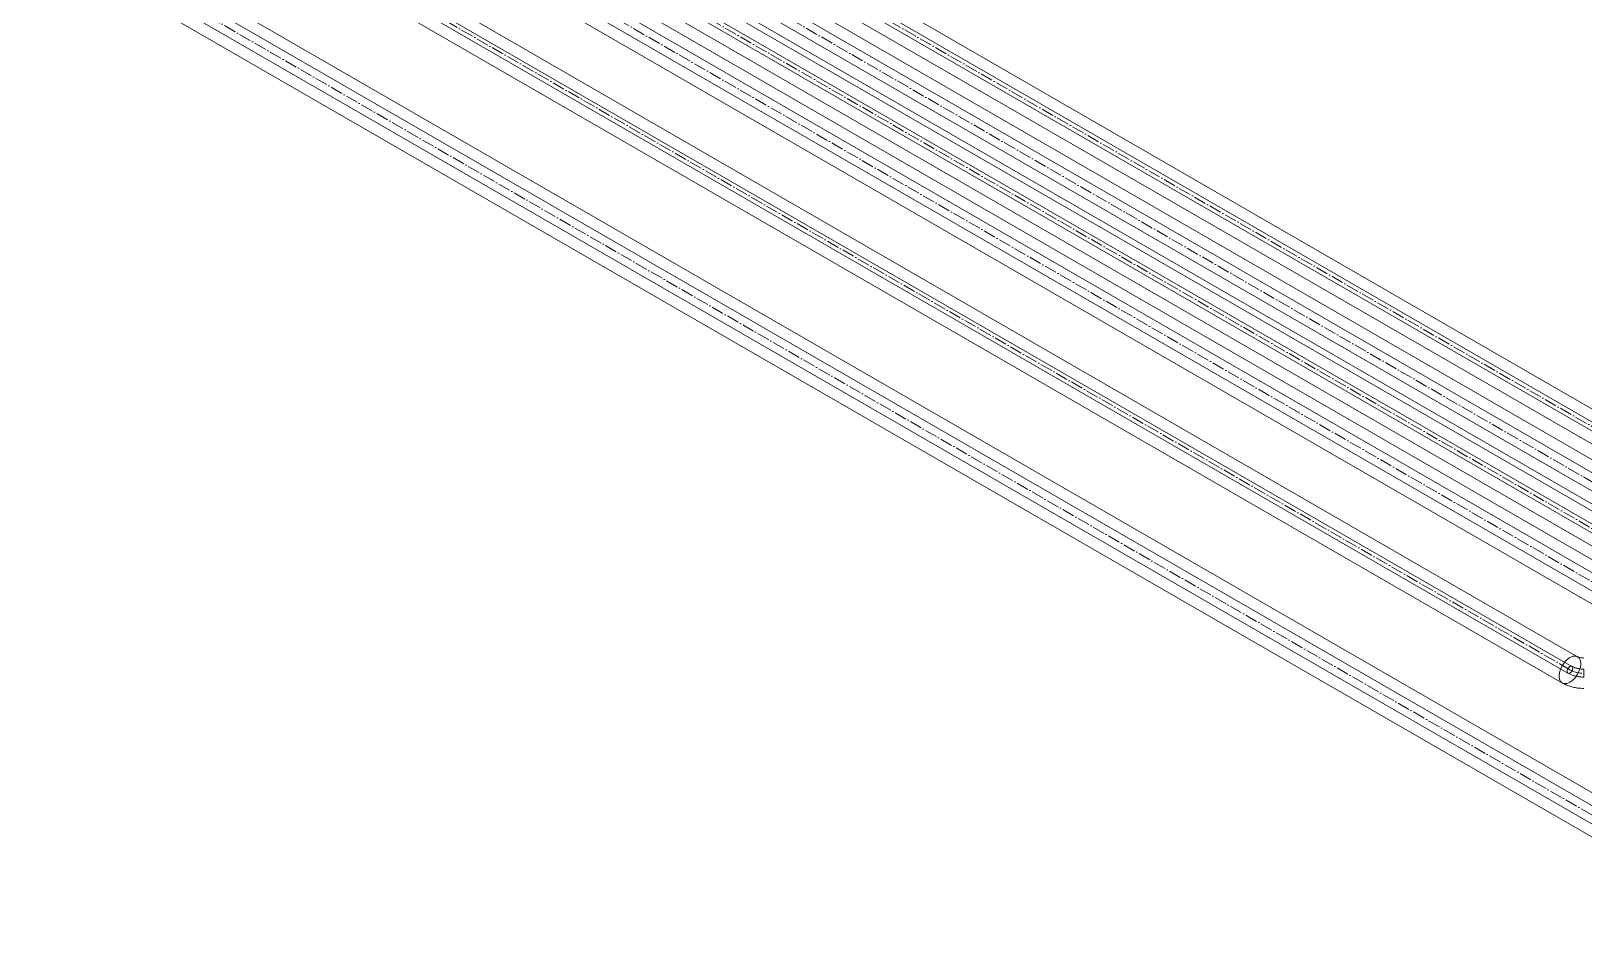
# Model space of a CAD drawing. Header units: millimetres. Extents: x -88595 to 880822, y -1054509 to -148035.
# Drawn here: x 423243 to 424487, y -344522 to -343799 of the extents above; entities that cross this region are included whole.
import ezdxf

# ---------------------------------------------------------------- set-up
doc = ezdxf.new("R2010")
doc.units = ezdxf.units.MM
doc.linetypes.add('$12$ADSK_Осевая', pattern=[14, 10, -2, 0, -2])
doc.linetypes.add('$13$ADSK_Осевая', pattern=[14, 10, -2, 0, -2])
for name, color, linetype, lineweight in [('Изоляция', 7, 'Continuous', 18), ('Трубопровод', 7, 'Continuous', 18), ('Трубопроводы', 7, 'Continuous', 18)]:
    doc.layers.add(name, color=color, linetype=linetype, lineweight=lineweight)

# ---------------------------------------------------------------- blocks, each defined once
blk = doc.blocks.new('$0$ADSK_МедьПайка_Отвод-гнутая труба - Отвод _гнутая труба_-3197931-В_ОВ3_4')
at = {"layer": 'Трубопроводы', "color": 190, "true_color": 0x8000ff}
for points in [[(1482.8, 540.6, 0), (1482.9, 541.3, 0), (1483.1, 542.1, 0), (1483.5, 542.8, 0), (1483.9, 543.5, 0), (1484.5, 544.1, 0), (1485.1, 544.5, 0), (1485.6, 544.7, 0), (1486.2, 544.8, 0), (1486.7, 544.7, 0), (1487, 544.3, 0), (1487.2, 543.8, 0), (1487.3, 543.2, 0)], [(1487.3, 543.2, 0), (1487.2, 542.5, 0), (1487, 541.7, 0), (1486.7, 541, 0), (1486.2, 540.3, 0), (1485.6, 539.7, 0), (1485.1, 539.3, 0), (1484.5, 539.1, 0), (1483.9, 539, 0), (1483.5, 539.2, 0), (1483.1, 539.5, 0), (1482.9, 540, 0), (1482.8, 540.6, 0)], [(1483.5, 539.2, 0), (1484, 538.8, 0), (1484.6, 538.6, 0), (1485.2, 538.3, 0), (1485.8, 538, 0), (1486.4, 537.8, 0), (1487, 537.6, 0), (1487.6, 537.3, 0), (1488.3, 537.1, 0), (1488.9, 537, 0), (1489.6, 536.8, 0), (1490.3, 536.7, 0), (1491, 536.5, 0), (1491.6, 536.4, 0), (1492.3, 536.3, 0), (1493, 536.2, 0), (1493.7, 536.2, 0), (1494.4, 536.1, 0), (1495.1, 536.1, 0), (1495.8, 536, 0), (1496.3, 536, 0)], [(1486.7, 544.7, 0), (1487, 544.5, 0), (1487.4, 544.3, 0), (1487.8, 544.1, 0), (1488.2, 543.9, 0), (1488.7, 543.7, 0), (1489.1, 543.5, 0), (1489.6, 543.4, 0), (1490.1, 543.2, 0), (1490.5, 543.1, 0), (1491, 543, 0), (1491.6, 542.9, 0), (1492.1, 542.8, 0), (1492.6, 542.7, 0), (1493.2, 542.6, 0), (1493.7, 542.5, 0), (1494.3, 542.5, 0), (1494.8, 542.4, 0), (1495.4, 542.4, 0), (1495.9, 542.4, 0), (1496.3, 542.4, 0)], [(1496.3, 541.1, 0), (1496.3, 541.7, 0), (1496.3, 542.1, 0), (1496.3, 542.3, 0), (1496.3, 542.4, 0), (1496.3, 542.2, 0), (1496.3, 541.8, 0), (1496.3, 541.3, 0), (1496.3, 540.5, 0), (1496.3, 539.8, 0), (1496.3, 538.9, 0), (1496.3, 538.1, 0), (1496.3, 537.4, 0)], [(1496.3, 537.4, 0), (1496.3, 536.8, 0), (1496.3, 536.3, 0), (1496.3, 536.1, 0), (1496.3, 536.1, 0), (1496.3, 536.2, 0), (1496.3, 536.6, 0), (1496.3, 537.2, 0), (1496.3, 537.9, 0), (1496.3, 538.7, 0), (1496.3, 539.5, 0), (1496.3, 540.3, 0), (1496.3, 541.1, 0)]]:
    blk.add_polyline3d(points, dxfattribs=at)

msp = doc.modelspace()

# ---------------------------------------------------------------- linework, layer by layer
at = {"layer": 'Изоляция', "color": 190, "true_color": 0x8000ff}
for p, q in [((424583.5, -344235.3), (419507.8, -341304.9)), ((419495.7, -341325.9), (424571.3, -344256.4)), ((424654.2, -344194.4), (420427.1, -341753.9)), ((420414.9, -341775), (424642, -344215.5)), ((424482.2, -344300.3), (421946.5, -342836.3)), ((421934.3, -342857.4), (424470.1, -344321.4))]:
    msp.add_line(p, q, dxfattribs=at)
at = {"layer": 'Изоляция', "color": 134, "true_color": 0x00a6a6}
for p, q in [((424548.3, -344254), (419483.6, -341330)), ((419468.3, -341356.5), (424532.9, -344280.6)), ((424625.5, -344218.5), (420401.5, -341779.8)), ((420386.2, -341806.4), (424610.1, -344245.1)), ((424642.2, -344495.1), (421867.4, -342893.1)), ((421852.1, -342919.7), (424626.8, -344521.7))]:
    msp.add_line(p, q, dxfattribs=at)
at = {"layer": 'Изоляция', "color": 190, "true_color": 0x8000ff}
for points in [[(424476.2, -344300.9, 0), (424473.9, -344302.5, 0), (424471.9, -344304.7, 0), (424470.1, -344307.3, 0), (424468.7, -344310.2, 0), (424467.8, -344313.1, 0), (424467.5, -344315.8, 0)], [(424467.5, -344315.8, 0), (424467.8, -344313.1, 0), (424468.7, -344310.2, 0), (424470.1, -344307.3, 0), (424471.9, -344304.7, 0), (424473.9, -344302.5, 0), (424476.2, -344300.9, 0)], [(424484.8, -344305.9, 0), (424484.5, -344303.5, 0), (424483.6, -344301.6, 0), (424482.2, -344300.3, 0), (424480.5, -344299.8, 0), (424478.4, -344300, 0), (424476.2, -344300.9, 0)], [(424476.2, -344300.9, 0), (424478.4, -344300, 0), (424480.5, -344299.8, 0), (424482.2, -344300.3, 0), (424483.6, -344301.6, 0), (424484.5, -344303.5, 0), (424484.8, -344305.9, 0)], [(424476.2, -344320.8, 0), (424478.4, -344319.2, 0), (424480.5, -344317, 0), (424482.2, -344314.4, 0), (424483.6, -344311.5, 0), (424484.5, -344308.6, 0), (424484.8, -344305.9, 0)], [(424484.8, -344305.9, 0), (424484.5, -344308.6, 0), (424483.6, -344311.5, 0), (424482.2, -344314.4, 0), (424480.5, -344317, 0), (424478.4, -344319.2, 0), (424476.2, -344320.8, 0)], [(424482.2, -344300.3, 0), (424482.3, -344300.4, 0), (424482.5, -344300.4, 0), (424482.6, -344300.5, 0), (424482.8, -344300.6, 0), (424483, -344300.6, 0), (424483.2, -344300.7, 0), (424483.4, -344300.8, 0), (424483.6, -344300.9, 0), (424483.9, -344300.9, 0), (424484.2, -344301, 0), (424484.5, -344301.1, 0), (424484.8, -344301.1, 0), (424485.1, -344301.2, 0), (424485.4, -344301.2, 0), (424485.8, -344301.3, 0), (424486.1, -344301.3, 0), (424486.5, -344301.3, 0), (424486.8, -344301.3, 0), (424487.2, -344301.4, 0), (424487.4, -344301.4, 0)], [(424467.5, -344315.8, 0), (424467.8, -344318.2, 0), (424468.7, -344320.1, 0), (424470.1, -344321.4, 0), (424471.9, -344321.9, 0), (424473.9, -344321.7, 0), (424476.2, -344320.8, 0)], [(424476.2, -344320.8, 0), (424473.9, -344321.7, 0), (424471.9, -344321.9, 0), (424470.1, -344321.4, 0), (424468.7, -344320.1, 0), (424467.8, -344318.2, 0), (424467.5, -344315.8, 0)], [(424470.1, -344321.4, 0), (424470.9, -344321.8, 0), (424471.7, -344322.3, 0), (424472.6, -344322.7, 0), (424473.4, -344323, 0), (424474.3, -344323.4, 0), (424475.1, -344323.7, 0), (424476, -344324, 0), (424476.9, -344324.2, 0), (424477.7, -344324.5, 0), (424478.6, -344324.7, 0), (424479.5, -344324.9, 0), (424480.4, -344325.1, 0), (424481.3, -344325.2, 0), (424482.2, -344325.4, 0), (424483.1, -344325.5, 0), (424484.1, -344325.6, 0), (424485, -344325.6, 0), (424485.9, -344325.7, 0), (424486.8, -344325.7, 0), (424487.4, -344325.7, 0)]]:
    msp.add_polyline3d(points, dxfattribs=at)
at = {"layer": 'Трубопровод', "color": 190, "true_color": 0x8000ff}
for p, q in [((419500.2, -341318.1), (424575.8, -344248.6)), ((424579, -344243.1), (419503.3, -341312.6)), ((420419.4, -341767.2), (424646.5, -344207.7)), ((424649.7, -344202.2), (420422.6, -341761.7)), ((421938.8, -342849.6), (424474.6, -344313.6)), ((424477.7, -344308.1), (421942, -342844.1))]:
    msp.add_line(p, q, dxfattribs=at)
at = {"layer": 'Трубопровод', "color": 190, "linetype": '$12$ADSK_Осевая', "true_color": 0x8000ff}
for p, q in [((424577.4, -344245.8), (419501.7, -341315.4)), ((424577.4, -344245.8), (419501.7, -341315.4)), ((424648.1, -344205), (420421, -341764.5)), ((424648.1, -344205), (420421, -341764.5)), ((424476.2, -344310.8), (421940.4, -342846.8)), ((424476.2, -344310.8), (421940.4, -342846.8))]:
    msp.add_line(p, q, dxfattribs=at)
at = {"layer": 'Трубопровод', "color": 134, "linetype": '$12$ADSK_Осевая', "true_color": 0x00a6a6}
for p, q in [((424540.6, -344267.3), (419476, -341343.2)), ((424540.6, -344267.3), (419476, -341343.2)), ((424617.8, -344231.8), (420393.9, -341793.1)), ((424617.8, -344231.8), (420393.9, -341793.1)), ((421859.7, -342906.4), (424634.5, -344508.4)), ((421859.7, -342906.4), (424634.5, -344508.4))]:
    msp.add_line(p, q, dxfattribs=at)
at = {"layer": 'Трубопровод', "color": 134, "true_color": 0x00a6a6}
for p, q in [((424543.8, -344261.8), (419479.1, -341337.7)), ((419472.8, -341348.7), (424537.4, -344272.8)), ((424621, -344226.3), (420397, -341787.6)), ((420390.7, -341798.6), (424614.6, -344237.3)), ((424637.7, -344502.9), (421862.9, -342900.9)), ((421856.6, -342911.9), (424631.3, -344513.9))]:
    msp.add_line(p, q, dxfattribs=at)
at = {"layer": 'Трубопровод', "color": 190, "true_color": 0x8000ff}
for points in [[(424476.2, -344308.3, 0), (424475.6, -344308.7, 0), (424475, -344309.2, 0), (424474.6, -344309.9, 0), (424474.2, -344310.7, 0), (424474, -344311.4, 0), (424473.9, -344312.1, 0)], [(424473.9, -344312.1, 0), (424474, -344312.8, 0), (424474.2, -344313.3, 0), (424474.6, -344313.6, 0), (424475, -344313.7, 0), (424475.6, -344313.7, 0), (424476.2, -344313.4, 0)], [(424478.4, -344309.5, 0), (424478.3, -344308.9, 0), (424478.1, -344308.4, 0), (424477.7, -344308.1, 0), (424477.3, -344308, 0), (424476.7, -344308, 0), (424476.2, -344308.3, 0)], [(424476.2, -344313.4, 0), (424476.7, -344313, 0), (424477.3, -344312.4, 0), (424477.7, -344311.8, 0), (424478.1, -344311, 0), (424478.3, -344310.3, 0), (424478.4, -344309.5, 0)]]:
    msp.add_polyline3d(points, dxfattribs=at)
at = {"layer": 'Трубопроводы', "color": 190, "linetype": '$13$ADSK_Осевая', "true_color": 0x8000ff}
msp.add_ellipse((424487.4, -344304.4), major_axis=(15.9, 0), ratio=0.57735, start_param=3.926991, end_param=4.712389, dxfattribs=at)

# ---------------------------------------------------------------- block references
at = {"layer": 'Трубопроводы', "color": 190, "true_color": 0x8000ff}
msp.add_blockref('$0$ADSK_МедьПайка_Отвод-гнутая труба - Отвод _гнутая труба_-3197931-В_ОВ3_4', (422991.1, -344852.7), dxfattribs=at)

doc.saveas('drawing.dxf')
